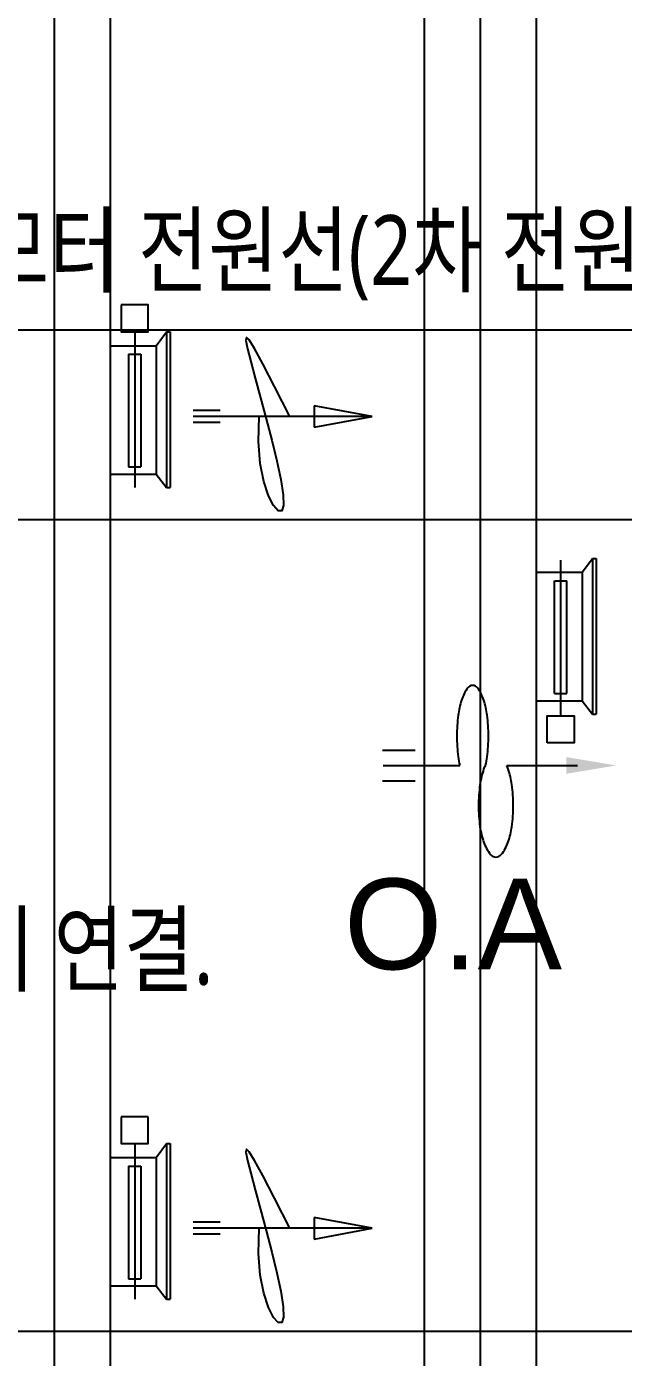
# Model space of a CAD drawing. Header units: millimetres. Extents: x 8533 to 164433, y 5768 to 115327.
# Drawn here: x 97950 to 100515, y 25303 to 31016 of the extents above; entities that cross this region are included whole.
import ezdxf
from ezdxf.enums import TextEntityAlignment as Align

# ---------------------------------------------------------------- set-up
doc = ezdxf.new("R2010")
doc.units = ezdxf.units.MM
doc.header["$LTSCALE"] = 250
for name, color, linetype in [('AA-XXXX-DIMS', 7, 'Continuous'), ('ARC', 8, 'Continuous'), ('FTEXT', 2, 'Continuous'), ('OUT', 4, 'Continuous'), ('p', 3, 'Continuous'), ('st', 4, 'Continuous'), ('전실제연_인버터', 3, 'Continuous')]:
    doc.layers.add(name, color=color, linetype=linetype)
doc.styles.add('DM', font='')
doc.styles.add('STYLE1', font='arial.ttf')
doc.styles.add('맑은고딕', font='')
doc.styles.get('DM').set_extended_font_data('Malgun Gothic')
doc.styles.get('맑은고딕').set_extended_font_data('Malgun Gothic')
doc.dimstyles.new('DIM_40', dxfattribs={"dimscale": 250, "dimtxt": 3, "dimasz": 1.5, "dimexe": 2, "dimexo": 2.5, "dimgap": 1, "dimtad": 1, "dimdec": 0, "dimzin": 0, "dimdsep": 46, "dimtxsty": '맑은고딕', "dimblk1": 'DIMDOT', "dimblk2": 'DIMDOT', "dimsah": 1, "dimcen": 0.09, "dimdle": 2, "dimclrd": 7, "dimclre": 7, "dimclrt": 3, "dimadec": 0, "dimazin": 0, "dimtfac": 1, "dimtdec": 0, "dimtix": 1, "dimtmove": 2, "dimatfit": 3, "dimldrblk": 'DIMDOT', "dimfxl": 1, "dimtolj": 1, "dimtzin": 0, "dimarcsym": 0})

# ---------------------------------------------------------------- blocks, each defined once
blk = doc.blocks.new('DIMDOT')
at = {"layer": 'AA-XXXX-DIMS'}
for p, q in [((0, -1.5), (0, 1.5)), ((-1.5, 0), (1.5, 0))]:
    blk.add_line(p, q, dxfattribs=at)
for radius in [0.5, 0.25]:
    blk.add_circle((0, 0), radius, dxfattribs=at)

msp = doc.modelspace()

# ---------------------------------------------------------------- linework, layer by layer
at = {"layer": 'ARC'}
for p, q in [((19210.6, 28899.9), (124753.7, 28899.9)), ((19210.6, 25415.1), (124753.6, 25415.1))]:
    msp.add_line(p, q, dxfattribs=at)
at = {"layer": 'OUT'}
for p, q in [((98414.9, 29705.1), (98414.9, 29036.9)), ((98507.1, 29645.3), (98551.8, 29705.1)), ((98551.8, 29705.1), (98567.4, 29705.1)), ((98551.8, 29705.1), (98551.8, 29036.9)), ((98567.4, 29705.1), (98567.4, 29036.9)), ((98310.9, 29645.3), (98507.1, 29645.3)), ((98388.9, 29608.9), (98440.9, 29608.9)), ((98388.9, 29608.9), (98388.9, 29125.3)), ((98440.9, 29608.9), (98440.9, 29125.3)), ((98507.1, 29645.3), (98507.1, 29094.1)), ((98310.9, 29094.1), (98507.1, 29094.1)), ((98388.9, 29125.3), (98440.9, 29125.3)), ((98507.1, 29094.1), (98551.8, 29036.9)), ((98551.8, 29036.9), (98567.4, 29036.9)), ((100245.4, 28056.8), (100245.4, 28725)), ((100337.6, 28673), (100382.3, 28732.8)), ((100382.3, 28732.8), (100397.9, 28732.8)), ((100382.3, 28732.8), (100382.3, 28064.6)), ((100397.9, 28732.8), (100397.9, 28064.6)), ((100141.4, 28673), (100337.6, 28673)), ((100219.4, 28636.6), (100271.4, 28636.6)), ((100219.4, 28153), (100219.4, 28636.6)), ((100271.4, 28153), (100271.4, 28636.6)), ((100337.6, 28673), (100337.6, 28121.8)), ((100141.4, 28121.8), (100337.6, 28121.8)), ((100219.4, 28153), (100271.4, 28153)), ((100337.6, 28121.8), (100382.3, 28064.6)), ((100382.3, 28064.6), (100397.9, 28064.6)), ((98414.9, 26220.3), (98414.9, 25552.1)), ((98507.1, 26160.5), (98551.8, 26220.3)), ((98551.8, 26220.3), (98567.4, 26220.3)), ((98551.8, 26220.3), (98551.8, 25552.1)), ((98567.4, 26220.3), (98567.4, 25552.1)), ((98310.9, 26160.5), (98507.1, 26160.5)), ((98388.9, 26124.1), (98388.9, 25640.5)), ((98388.9, 26124.1), (98440.9, 26124.1)), ((98440.9, 26124.1), (98440.9, 25640.5)), ((98507.1, 26160.5), (98507.1, 25609.3)), ((98310.9, 25609.3), (98507.1, 25609.3)), ((98388.9, 25640.5), (98440.9, 25640.5)), ((98507.1, 25609.3), (98551.8, 25552.1)), ((98551.8, 25552.1), (98567.4, 25552.1))]:
    msp.add_line(p, q, dxfattribs=at)
msp.add_lwpolyline([(98357.2, 29820.6), (98357.2, 29705.1), (98472.7, 29705.1), (98472.7, 29820.6)], close=True, dxfattribs=at)
msp.add_lwpolyline([(98357.2, 29705.1), (98472.7, 29705.1)], dxfattribs=at)
at = {"layer": 'OUT', "elevation": 0}
msp.add_lwpolyline([(100187.6, 27941.3), (100187.6, 28056.8), (100303.2, 28056.8), (100303.2, 27941.3)], close=True, dxfattribs=at)
for points in [[(98357.2, 26335.8), (98357.2, 26220.3), (98472.7, 26220.3), (98472.7, 26335.8)], [(98472.7, 26335.8), (98357.2, 26335.8)], [(98357.2, 26220.3), (98472.7, 26220.3)]]:
    msp.add_lwpolyline(points, dxfattribs=at)
at = {"layer": 'p', "color": 4, "linetype": 'Continuous'}
for p, q in [((99660.8, 16846.5), (99660.8, 94152.9)), ((100141.4, 16846.5), (100141.4, 93679)), ((98310.9, 15017.4), (98310.9, 91125.6))]:
    msp.add_line(p, q, dxfattribs=at)
at = {"layer": 'p', "color": 1}
for p, q in [((99901.1, 16846.5), (99901.1, 93916)), ((98070.6, 15017.4), (98070.6, 91125.6)), ((98782.3, 29367.9), (98665.6, 29367.9)), ((99435.1, 29342), (98665.6, 29342)), ((98782.3, 29316.1), (98665.6, 29316.1)), ((98782.3, 25883.1), (98665.6, 25883.1)), ((99435.1, 25857.2), (98665.6, 25857.2)), ((98782.3, 25831.3), (98665.6, 25831.3))]:
    msp.add_line(p, q, dxfattribs=at)
at = {"layer": 'p', "color": 1, "linetype": 'Continuous'}
for p, q in [((99186.4, 29388.4), (99186.4, 29295.6)), ((99435.1, 29342), (99186.4, 29388.4)), ((99186.4, 29295.6), (99435.1, 29342)), ((99186.4, 25903.6), (99186.4, 25810.8)), ((99435.1, 25857.2), (99186.4, 25903.6)), ((99186.4, 25810.8), (99435.1, 25857.2))]:
    msp.add_line(p, q, dxfattribs=at)
at = {"layer": 'p', "color": 1}
for points in [[(99081.8, 29342), (99015.9, 29471.4), (98965.7, 29567.7), (98929.7, 29633.3), (98906.6, 29670.4), (98894.8, 29681.1), (98893, 29667.9), (98899.7, 29632.7), (98913.4, 29578), (98932.7, 29506.4), (98955.6, 29422.6), (98980.1, 29332), (99004.1, 29239.8), (99025.5, 29151.2), (99042.5, 29071.5), (99052.9, 29005.9), (99054.7, 28959.7), (99046.7, 28937), (99031.2, 28937.5), (99011.1, 28959.5), (98989.6, 29001.8), (98969.6, 29062.6), (98954.3, 29140.6), (98946.7, 29234.2), (98949.8, 29342)], [(99081.8, 25857.2), (99015.9, 25986.6), (98965.7, 26082.9), (98929.7, 26148.5), (98906.6, 26185.6), (98894.8, 26196.3), (98893, 26183.1), (98899.7, 26147.9), (98913.4, 26093.2), (98932.7, 26021.6), (98955.6, 25937.8), (98980.1, 25847.2), (99004.1, 25755), (99025.5, 25666.4), (99042.5, 25586.7), (99052.9, 25521.1), (99054.7, 25474.9), (99046.7, 25452.2), (99031.2, 25452.7), (99011.1, 25474.7), (98989.6, 25517), (98969.6, 25577.8), (98954.3, 25655.8), (98946.7, 25749.4), (98949.8, 25857.2)]]:
    msp.add_lwpolyline(points, dxfattribs=at)
at = {"layer": 'st', "color": 1}
for p, q in [((99479.9, 27909.4, 0), (99620.5, 27909.4, 0)), ((99482.7, 27844, 0), (99811.6, 27844, 0)), ((99920.7, 27844, 0), (99922.6, 27844, 0)), ((100013.2, 27844, 0), (100318, 27844, 0)), ((99479.9, 27778.5, 0), (99620.5, 27778.5, 0))]:
    msp.add_line(p, q, dxfattribs=at)
at = {"layer": 'st', "color": 1, "elevation": 0}
for points in [[(99922.6, 27844, 0.02484), (99929.2, 27881.1, 0.032193), (99935, 27970.2, 0.032193), (99929.2, 28059.3, 0.043567), (99915.1, 28123.8, 0.086075), (99887.7, 28177.2, 0.23532), (99867.1, 28187.4, 0.23532), (99846.5, 28177.2, 0.086075), (99819.1, 28123.8, 0.043567), (99804.9, 28059.3, 0.032193), (99799.2, 27970.2, 0.032193), (99804.9, 27881.1, 0.02484), (99811.6, 27844)], [(99920.7, 27844, 0.025799), (99914.2, 27827.5, 0.046785), (99898.6, 27761.8, 0.034822), (99892.3, 27671.5, 0.034822), (99898.6, 27581.1, 0.046785), (99914.2, 27515.4, 0.089905), (99943.9, 27461.8, 0.225171), (99967, 27450.8, 0.225171), (99990, 27461.8, 0.089905), (100019.7, 27515.4, 0.046785), (100035.3, 27581.1, 0.034822), (100041.6, 27671.5, 0.034822), (100035.3, 27761.8, 0.046785), (100019.7, 27827.5, 0.025799), (100013.2, 27844)]]:
    msp.add_lwpolyline(points, format="xyb", dxfattribs=at)
at = {"layer": 'st', "color": 1}
msp.add_solid([(100268.9, 27808.1, 0), (100268.9, 27879.8, 0), (100484.1, 27844, 0)], dxfattribs=at)

# ---------------------------------------------------------------- texts
at = {"layer": 'FTEXT', "style": 'DM', "width": 0.8}
for s, p in [('모터 전원선(2차 전원).', (97746.5, 30056.4, 0)), ('중계기 연결.', (97082.1, 27054.4))]:
    msp.add_text(s, height=300, dxfattribs=at).set_placement(p, align=Align.MIDDLE_LEFT)
at = {"layer": 'st', "color": 2, "style": 'STYLE1'}
msp.add_text('O.A', height=389.35, dxfattribs=at).set_placement((99314.1, 26968.9, 0))

# ---------------------------------------------------------------- leaders
at = {"layer": '전실제연_인버터', "color": 1}
msp.add_leader([(102999.8, 26999.3), (101470.1, 29713), (97690.5, 29713)], dimstyle='DIM_40', override={"dimgap": 1, "dimtad": 0, "dimclrd": 1, "dimldrblk": 'Open90'}, dxfattribs=at)

doc.saveas('drawing.dxf')
